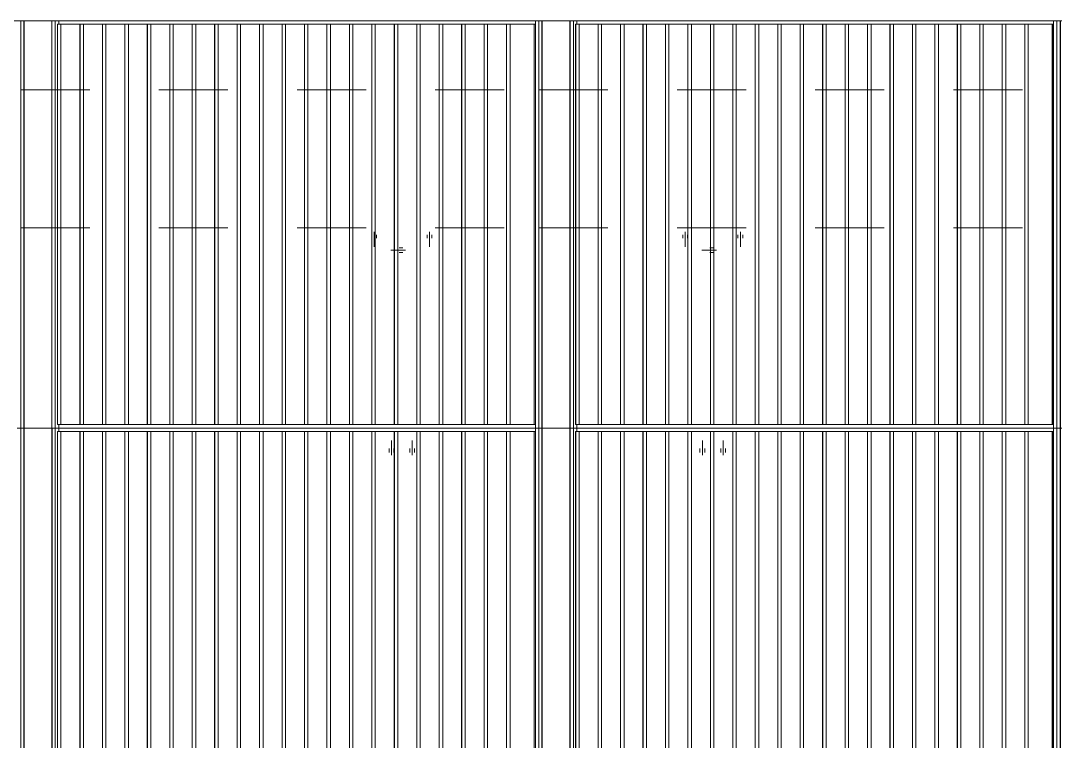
# Model space of a CAD drawing. Header units: millimetres. Extents: x -220592 to 404889, y -217665 to 38245.
# Drawn here: x -849.49 to -819.54, y -1451.78 to -1430.9 of the extents above; entities that cross this region are included whole.
import ezdxf

# ---------------------------------------------------------------- set-up
doc = ezdxf.new("R2010")
doc.units = ezdxf.units.MM
doc.linetypes.add('XKITLINE00', pattern=[0])
doc.linetypes.add('XKITLINE02', pattern=[4, 2, -2])
doc.layers.add('000 - 0_HIDE_OBJ_FRAMING_DEF_SUB_1', color=1, linetype='Continuous')
for name, color, linetype, lineweight in [('Bolt', 7, 'Continuous', 0), ('Part', 2, 'Continuous', 0), ('S-GRID', 1, 'Continuous', 0)]:
    doc.layers.add(name, color=color, linetype=linetype, lineweight=lineweight)

# ---------------------------------------------------------------- blocks, each defined once
blk = doc.blocks.new('*A5164')
at = {"layer": 'Part', "linetype": 'XKITLINE00', "lineweight": 0}
for p, q in [((-8.484438, -33.623645), (-22.284324, -33.623645)), ((-22.284324, -33.623645), (-22.284324, -33.723645)), ((-8.484438, -33.723645), (-8.484438, -33.623645))]:
    blk.add_line(p, q, dxfattribs=at)
blk = doc.blocks.new('*A5165')
at = {"layer": 'Part', "linetype": 'XKITLINE00', "lineweight": 0}
for p, q in [((-8.484438, -21.823645), (-22.284324, -21.823645)), ((-22.284324, -21.823645), (-22.284324, -21.923645)), ((-8.484438, -21.923645), (-8.484438, -21.823645))]:
    blk.add_line(p, q, dxfattribs=at)
blk = doc.blocks.new('*A5166')
at = {"layer": 'Part', "linetype": 'XKITLINE00', "lineweight": 0}
for p, q in [((-22.284324, -33.623645), (-22.284324, -33.523645)), ((-8.484438, -33.523645), (-8.484438, -33.623645)), ((-8.484438, -33.623645), (-22.284324, -33.623645))]:
    blk.add_line(p, q, dxfattribs=at)
blk = doc.blocks.new('*A5167')
at = {"layer": 'Part', "linetype": 'XKITLINE00', "lineweight": 0}
for p, q in [((-10.619649, -33.723645), (-9.967181, -33.723645)), ((-10.619649, -33.723645), (-10.619649, -63.523645)), ((-10.617181, -63.523645), (-10.617181, -33.723645)), ((-10.51803, -63.523645), (-10.51803, -33.723645)), ((-10.619649, -63.523645), (-9.969649, -63.523645))]:
    blk.add_line(p, q, dxfattribs=at)
blk = doc.blocks.new('*A5168')
at = {"layer": 'Part', "linetype": 'XKITLINE00', "lineweight": 0}
for p, q in [((-10.619649, -21.923645), (-9.967181, -21.923645)), ((-10.619649, -21.923645), (-10.619649, -33.523645)), ((-10.617181, -33.523645), (-10.617181, -21.923645)), ((-10.51803, -33.523645), (-10.51803, -21.923645)), ((-10.619649, -33.523645), (-9.969649, -33.523645))]:
    blk.add_line(p, q, dxfattribs=at)
blk = doc.blocks.new('*A5169')
at = {"layer": 'S-GRID', "linetype": 'XKITLINE00', "lineweight": 0}
for p, q in [((-40.582288, -21.823645), (-32.644788, -21.823645)), ((-31.057288, -21.823645), (-29.469788, -21.823645)), ((-27.882288, -21.823645), (-19.944788, -21.823645)), ((-18.357288, -21.823645), (-16.769788, -21.823645)), ((-15.182288, -21.823645), (-7.244788, -21.823645))]:
    blk.add_line(p, q, dxfattribs=at)
blk = doc.blocks.new('*A5189')
at = {"layer": '000 - 0_HIDE_OBJ_FRAMING_DEF_SUB_1', "linetype": 'XKITLINE00', "lineweight": 0}
for p, q in [((-38.384543, -23.823645), (-38.3843, -23.823645)), ((-23.384543, -23.823645), (-23.3843, -23.823645)), ((-38.384543, -27.823645), (-38.3843, -27.823645)), ((-23.384543, -27.823645), (-23.3843, -27.823645))]:
    blk.add_line(p, q, dxfattribs=at)
at = {"layer": '000 - 0_HIDE_OBJ_FRAMING_DEF_SUB_1', "linetype": 'XKITLINE02', "lineweight": 0}
for p, q in [((-38.3843, -23.823645), (-23.384543, -23.823645)), ((-23.3843, -23.823645), (-8.384543, -23.823645)), ((-38.3843, -27.823645), (-23.384543, -27.823645)), ((-23.3843, -27.823645), (-8.384543, -27.823645))]:
    blk.add_line(p, q, dxfattribs=at)
blk = doc.blocks.new('*A5193')
at = {"layer": '000 - 0_HIDE_OBJ_FRAMING_DEF_SUB_1', "linetype": 'XKITLINE00', "lineweight": 0}
blk.add_line((-23.384543, -23.823645), (-23.3843, -23.823645), dxfattribs=at)
blk = doc.blocks.new('*A5751')
at = {"layer": 'Part', "linetype": 'XKITLINE00', "lineweight": 0}
for p, q in [((-37.319649, -21.923645), (-36.667181, -21.923645)), ((-37.319649, -21.923645), (-37.319649, -33.523645)), ((-37.317181, -33.523645), (-37.317181, -21.923645)), ((-37.21803, -33.523645), (-37.21803, -21.923645)), ((-37.319649, -33.523645), (-36.669649, -33.523645))]:
    blk.add_line(p, q, dxfattribs=at)
blk = doc.blocks.new('*A5752')
at = {"layer": 'Part', "linetype": 'XKITLINE00', "lineweight": 0}
for p, q in [((-36.669649, -21.923645), (-36.017181, -21.923645)), ((-36.669649, -21.923645), (-36.669649, -33.523645)), ((-36.667181, -33.523645), (-36.667181, -21.923645)), ((-36.56803, -33.523645), (-36.56803, -21.923645)), ((-36.669649, -33.523645), (-36.019649, -33.523645))]:
    blk.add_line(p, q, dxfattribs=at)
blk = doc.blocks.new('*A5753')
at = {"layer": 'Part', "linetype": 'XKITLINE00', "lineweight": 0}
for p, q in [((-36.019649, -21.923645), (-35.367181, -21.923645)), ((-36.019649, -21.923645), (-36.019649, -33.523645)), ((-36.017181, -33.523645), (-36.017181, -21.923645)), ((-35.91803, -33.523645), (-35.91803, -21.923645)), ((-36.019649, -33.523645), (-35.369649, -33.523645))]:
    blk.add_line(p, q, dxfattribs=at)
blk = doc.blocks.new('*A5754')
at = {"layer": 'Part', "linetype": 'XKITLINE00', "lineweight": 0}
for p, q in [((-35.369649, -21.923645), (-34.717181, -21.923645)), ((-35.369649, -21.923645), (-35.369649, -33.523645)), ((-35.367181, -33.523645), (-35.367181, -21.923645)), ((-35.26803, -33.523645), (-35.26803, -21.923645)), ((-35.369649, -33.523645), (-34.719649, -33.523645))]:
    blk.add_line(p, q, dxfattribs=at)
blk = doc.blocks.new('*A5755')
at = {"layer": 'Part', "linetype": 'XKITLINE00', "lineweight": 0}
for p, q in [((-34.719649, -21.923645), (-34.067181, -21.923645)), ((-34.719649, -21.923645), (-34.719649, -33.523645)), ((-34.717181, -33.523645), (-34.717181, -21.923645)), ((-34.61803, -33.523645), (-34.61803, -21.923645)), ((-34.719649, -33.523645), (-34.069649, -33.523645))]:
    blk.add_line(p, q, dxfattribs=at)
blk = doc.blocks.new('*A5756')
at = {"layer": 'Part', "linetype": 'XKITLINE00', "lineweight": 0}
for p, q in [((-34.069649, -21.923645), (-33.417181, -21.923645)), ((-34.069649, -21.923645), (-34.069649, -33.523645)), ((-34.067181, -33.523645), (-34.067181, -21.923645)), ((-33.96803, -33.523645), (-33.96803, -21.923645)), ((-34.069649, -33.523645), (-33.419649, -33.523645))]:
    blk.add_line(p, q, dxfattribs=at)
blk = doc.blocks.new('*A5757')
at = {"layer": 'Part', "linetype": 'XKITLINE00', "lineweight": 0}
for p, q in [((-33.419649, -21.923645), (-32.767181, -21.923645)), ((-33.419649, -21.923645), (-33.419649, -33.523645)), ((-33.417181, -33.523645), (-33.417181, -21.923645)), ((-33.31803, -33.523645), (-33.31803, -21.923645)), ((-33.419649, -33.523645), (-32.769649, -33.523645))]:
    blk.add_line(p, q, dxfattribs=at)
blk = doc.blocks.new('*A5758')
at = {"layer": 'Part', "linetype": 'XKITLINE00', "lineweight": 0}
for p, q in [((-32.769649, -21.923645), (-32.117181, -21.923645)), ((-32.769649, -21.923645), (-32.769649, -33.523645)), ((-32.767181, -33.523645), (-32.767181, -21.923645)), ((-32.66803, -33.523645), (-32.66803, -21.923645)), ((-32.769649, -33.523645), (-32.119649, -33.523645))]:
    blk.add_line(p, q, dxfattribs=at)
blk = doc.blocks.new('*A5759')
at = {"layer": 'Part', "linetype": 'XKITLINE00', "lineweight": 0}
for p, q in [((-32.119649, -21.923645), (-31.467181, -21.923645)), ((-32.119649, -21.923645), (-32.119649, -33.523645)), ((-32.117181, -33.523645), (-32.117181, -21.923645)), ((-32.01803, -33.523645), (-32.01803, -21.923645)), ((-32.119649, -33.523645), (-31.469649, -33.523645))]:
    blk.add_line(p, q, dxfattribs=at)
blk = doc.blocks.new('*A5760')
at = {"layer": 'Part', "linetype": 'XKITLINE00', "lineweight": 0}
for p, q in [((-31.469649, -21.923645), (-30.817181, -21.923645)), ((-31.469649, -21.923645), (-31.469649, -33.523645)), ((-31.467181, -33.523645), (-31.467181, -21.923645)), ((-31.36803, -33.523645), (-31.36803, -21.923645)), ((-31.469649, -33.523645), (-30.819649, -33.523645))]:
    blk.add_line(p, q, dxfattribs=at)
blk = doc.blocks.new('*A5761')
at = {"layer": 'Part', "linetype": 'XKITLINE00', "lineweight": 0}
for p, q in [((-30.819649, -21.923645), (-30.167181, -21.923645)), ((-30.819649, -21.923645), (-30.819649, -33.523645)), ((-30.817181, -33.523645), (-30.817181, -21.923645)), ((-30.71803, -33.523645), (-30.71803, -21.923645)), ((-30.819649, -33.523645), (-30.169649, -33.523645))]:
    blk.add_line(p, q, dxfattribs=at)
blk = doc.blocks.new('*A5762')
at = {"layer": 'Part', "linetype": 'XKITLINE00', "lineweight": 0}
for p, q in [((-23.484438, -21.823645), (-37.284324, -21.823645)), ((-37.284324, -21.823645), (-37.284324, -21.923645)), ((-23.484438, -21.923645), (-23.484438, -21.823645))]:
    blk.add_line(p, q, dxfattribs=at)
blk = doc.blocks.new('*A5763')
at = {"layer": 'Part', "linetype": 'XKITLINE00', "lineweight": 0}
for p, q in [((-37.284324, -33.623645), (-37.284324, -33.523645)), ((-23.484438, -33.523645), (-23.484438, -33.623645)), ((-23.484438, -33.623645), (-37.284324, -33.623645))]:
    blk.add_line(p, q, dxfattribs=at)
blk = doc.blocks.new('*A5764')
at = {"layer": 'Part', "linetype": 'XKITLINE00', "lineweight": 0}
for p, q in [((-38.484438, -21.823645), (-37.284324, -21.823645)), ((-38.384543, -21.823645), (-38.3843, -21.823645)), ((-38.384543, -33.623645), (-38.384543, -21.823645)), ((-38.3843, -33.623645), (-38.3843, -21.823645)), ((-38.2943, -33.623645), (-38.2943, -21.823645)), ((-38.288745, -33.623645), (-38.288745, -21.823645)), ((-38.285062, -33.623645), (-38.285062, -21.823645)), ((-38.284316, -21.823645), (-38.284316, -33.623645)), ((-37.484302, -33.623645), (-37.484302, -21.823645)), ((-37.482615, -33.623645), (-37.482615, -21.823645)), ((-37.478127, -33.623645), (-37.478127, -21.823645)), ((-37.3843, -33.623645), (-37.3843, -21.823645)), ((-38.484438, -33.623645), (-38.285062, -33.623645)), ((-38.384438, -33.623645), (-38.3843, -33.623645)), ((-38.284316, -33.623645), (-38.284957, -33.623645)), ((-38.284957, -33.623645), (-38.284316, -33.623645)), ((-38.284957, -33.623645), (-37.3843, -33.623645)), ((-37.384195, -33.623645), (-37.284324, -33.623645))]:
    blk.add_line(p, q, dxfattribs=at)
blk = doc.blocks.new('*A5768')
at = {"layer": 'Part', "linetype": 'XKITLINE00', "lineweight": 0}
for p, q in [((-30.169649, -21.923645), (-29.517181, -21.923645)), ((-30.169649, -21.923645), (-30.169649, -33.523645)), ((-30.167181, -33.523645), (-30.167181, -21.923645)), ((-30.06803, -33.523645), (-30.06803, -21.923645)), ((-30.169649, -33.523645), (-29.519649, -33.523645))]:
    blk.add_line(p, q, dxfattribs=at)
blk = doc.blocks.new('*A5769')
at = {"layer": 'Part', "linetype": 'XKITLINE00', "lineweight": 0}
for p, q in [((-29.519649, -21.923645), (-28.867181, -21.923645)), ((-29.519649, -21.923645), (-29.519649, -33.523645)), ((-29.517181, -33.523645), (-29.517181, -21.923645)), ((-29.41803, -33.523645), (-29.41803, -21.923645)), ((-29.519649, -33.523645), (-28.869649, -33.523645))]:
    blk.add_line(p, q, dxfattribs=at)
blk = doc.blocks.new('*A5770')
at = {"layer": 'Part', "linetype": 'XKITLINE00', "lineweight": 0}
for p, q in [((-28.869649, -21.923645), (-28.217181, -21.923645)), ((-28.869649, -21.923645), (-28.869649, -33.523645)), ((-28.867181, -33.523645), (-28.867181, -21.923645)), ((-28.76803, -33.523645), (-28.76803, -21.923645)), ((-28.869649, -33.523645), (-28.219649, -33.523645))]:
    blk.add_line(p, q, dxfattribs=at)
blk = doc.blocks.new('*A5771')
at = {"layer": 'Part', "linetype": 'XKITLINE00', "lineweight": 0}
for p, q in [((-28.219649, -21.923645), (-27.567181, -21.923645)), ((-28.219649, -21.923645), (-28.219649, -33.523645)), ((-28.217181, -33.523645), (-28.217181, -21.923645)), ((-28.11803, -33.523645), (-28.11803, -21.923645)), ((-28.219649, -33.523645), (-27.569649, -33.523645))]:
    blk.add_line(p, q, dxfattribs=at)
blk = doc.blocks.new('*A5772')
at = {"layer": 'Part', "linetype": 'XKITLINE00', "lineweight": 0}
for p, q in [((-27.569649, -21.923645), (-26.917181, -21.923645)), ((-27.569649, -21.923645), (-27.569649, -33.523645)), ((-27.567181, -33.523645), (-27.567181, -21.923645)), ((-27.46803, -33.523645), (-27.46803, -21.923645)), ((-27.569649, -33.523645), (-26.919649, -33.523645))]:
    blk.add_line(p, q, dxfattribs=at)
blk = doc.blocks.new('*A5773')
at = {"layer": 'Part', "linetype": 'XKITLINE00', "lineweight": 0}
for p, q in [((-26.919649, -21.923645), (-26.267181, -21.923645)), ((-26.919649, -21.923645), (-26.919649, -33.523645)), ((-26.917181, -33.523645), (-26.917181, -21.923645)), ((-26.81803, -33.523645), (-26.81803, -21.923645)), ((-26.919649, -33.523645), (-26.269649, -33.523645))]:
    blk.add_line(p, q, dxfattribs=at)
blk = doc.blocks.new('*A5774')
at = {"layer": 'Part', "linetype": 'XKITLINE00', "lineweight": 0}
for p, q in [((-26.269649, -21.923645), (-25.617181, -21.923645)), ((-26.269649, -21.923645), (-26.269649, -33.523645)), ((-26.267181, -33.523645), (-26.267181, -21.923645)), ((-26.16803, -33.523645), (-26.16803, -21.923645)), ((-26.269649, -33.523645), (-25.619649, -33.523645))]:
    blk.add_line(p, q, dxfattribs=at)
blk = doc.blocks.new('*A5775')
at = {"layer": 'Part', "linetype": 'XKITLINE00', "lineweight": 0}
for p, q in [((-25.619649, -21.923645), (-24.967181, -21.923645)), ((-25.619649, -21.923645), (-25.619649, -33.523645)), ((-25.617181, -33.523645), (-25.617181, -21.923645)), ((-25.51803, -33.523645), (-25.51803, -21.923645)), ((-25.619649, -33.523645), (-24.969649, -33.523645))]:
    blk.add_line(p, q, dxfattribs=at)
blk = doc.blocks.new('*A5776')
at = {"layer": 'Part', "linetype": 'XKITLINE00', "lineweight": 0}
for p, q in [((-24.969649, -21.923645), (-24.317181, -21.923645)), ((-24.969649, -21.923645), (-24.969649, -33.523645)), ((-24.967181, -33.523645), (-24.967181, -21.923645)), ((-24.86803, -33.523645), (-24.86803, -21.923645)), ((-24.969649, -33.523645), (-24.319649, -33.523645))]:
    blk.add_line(p, q, dxfattribs=at)
blk = doc.blocks.new('*A5777')
at = {"layer": 'Part', "linetype": 'XKITLINE00', "lineweight": 0}
for p, q in [((-24.319649, -21.923645), (-23.521784, -21.923645)), ((-24.319649, -33.523645), (-24.319649, -21.923645)), ((-24.317181, -33.523645), (-24.317181, -21.923645)), ((-24.21803, -33.523645), (-24.21803, -21.923645)), ((-23.521784, -33.523645), (-23.521784, -21.923645)), ((-23.521784, -21.923645), (-23.515315, -21.923645)), ((-23.515315, -33.523645), (-23.515315, -21.923645)), ((-23.515315, -21.923645), (-23.481827, -21.923645)), ((-23.481827, -33.523645), (-23.481827, -21.923645)), ((-23.521784, -33.523645), (-24.319649, -33.523645)), ((-23.515315, -33.523645), (-23.521784, -33.523645)), ((-23.515315, -33.523645), (-23.481827, -33.523645))]:
    blk.add_line(p, q, dxfattribs=at)
blk = doc.blocks.new('*A5778')
at = {"layer": 'Part', "linetype": 'XKITLINE00', "lineweight": 0}
for p, q in [((-22.319649, -21.923645), (-21.667181, -21.923645)), ((-22.319649, -21.923645), (-22.319649, -33.523645)), ((-22.317181, -33.523645), (-22.317181, -21.923645)), ((-22.21803, -33.523645), (-22.21803, -21.923645)), ((-22.319649, -33.523645), (-21.669649, -33.523645))]:
    blk.add_line(p, q, dxfattribs=at)
blk = doc.blocks.new('*A5779')
at = {"layer": 'Part', "linetype": 'XKITLINE00', "lineweight": 0}
for p, q in [((-21.669649, -21.923645), (-21.017181, -21.923645)), ((-21.669649, -21.923645), (-21.669649, -33.523645)), ((-21.667181, -33.523645), (-21.667181, -21.923645)), ((-21.56803, -33.523645), (-21.56803, -21.923645)), ((-21.669649, -33.523645), (-21.019649, -33.523645))]:
    blk.add_line(p, q, dxfattribs=at)
blk = doc.blocks.new('*A5780')
at = {"layer": 'Part', "linetype": 'XKITLINE00', "lineweight": 0}
for p, q in [((-21.019649, -21.923645), (-20.367181, -21.923645)), ((-21.019649, -21.923645), (-21.019649, -33.523645)), ((-21.017181, -33.523645), (-21.017181, -21.923645)), ((-20.91803, -33.523645), (-20.91803, -21.923645)), ((-21.019649, -33.523645), (-20.369649, -33.523645))]:
    blk.add_line(p, q, dxfattribs=at)
blk = doc.blocks.new('*A5781')
at = {"layer": 'Part', "linetype": 'XKITLINE00', "lineweight": 0}
for p, q in [((-20.369649, -21.923645), (-19.717181, -21.923645)), ((-20.369649, -21.923645), (-20.369649, -33.523645)), ((-20.367181, -33.523645), (-20.367181, -21.923645)), ((-20.26803, -33.523645), (-20.26803, -21.923645)), ((-20.369649, -33.523645), (-19.719649, -33.523645))]:
    blk.add_line(p, q, dxfattribs=at)
blk = doc.blocks.new('*A5782')
at = {"layer": 'Part', "linetype": 'XKITLINE00', "lineweight": 0}
for p, q in [((-19.719649, -21.923645), (-19.067181, -21.923645)), ((-19.719649, -21.923645), (-19.719649, -33.523645)), ((-19.717181, -33.523645), (-19.717181, -21.923645)), ((-19.61803, -33.523645), (-19.61803, -21.923645)), ((-19.719649, -33.523645), (-19.069649, -33.523645))]:
    blk.add_line(p, q, dxfattribs=at)
blk = doc.blocks.new('*A5783')
at = {"layer": 'Part', "linetype": 'XKITLINE00', "lineweight": 0}
for p, q in [((-19.069649, -21.923645), (-18.417181, -21.923645)), ((-19.069649, -21.923645), (-19.069649, -33.523645)), ((-19.067181, -33.523645), (-19.067181, -21.923645)), ((-18.96803, -33.523645), (-18.96803, -21.923645)), ((-19.069649, -33.523645), (-18.419649, -33.523645))]:
    blk.add_line(p, q, dxfattribs=at)
blk = doc.blocks.new('*A5784')
at = {"layer": 'Part', "linetype": 'XKITLINE00', "lineweight": 0}
for p, q in [((-18.419649, -21.923645), (-17.767181, -21.923645)), ((-18.419649, -21.923645), (-18.419649, -33.523645)), ((-18.417181, -33.523645), (-18.417181, -21.923645)), ((-18.31803, -33.523645), (-18.31803, -21.923645)), ((-18.419649, -33.523645), (-17.769649, -33.523645))]:
    blk.add_line(p, q, dxfattribs=at)
blk = doc.blocks.new('*A5785')
at = {"layer": 'Part', "linetype": 'XKITLINE00', "lineweight": 0}
for p, q in [((-17.769649, -21.923645), (-17.117181, -21.923645)), ((-17.769649, -21.923645), (-17.769649, -33.523645)), ((-17.767181, -33.523645), (-17.767181, -21.923645)), ((-17.66803, -33.523645), (-17.66803, -21.923645)), ((-17.769649, -33.523645), (-17.119649, -33.523645))]:
    blk.add_line(p, q, dxfattribs=at)
blk = doc.blocks.new('*A5786')
at = {"layer": 'Part', "linetype": 'XKITLINE00', "lineweight": 0}
for p, q in [((-17.119649, -21.923645), (-16.467181, -21.923645)), ((-17.119649, -21.923645), (-17.119649, -33.523645)), ((-17.117181, -33.523645), (-17.117181, -21.923645)), ((-17.01803, -33.523645), (-17.01803, -21.923645)), ((-17.119649, -33.523645), (-16.469649, -33.523645))]:
    blk.add_line(p, q, dxfattribs=at)
blk = doc.blocks.new('*A5787')
at = {"layer": 'Part', "linetype": 'XKITLINE00', "lineweight": 0}
for p, q in [((-16.469649, -21.923645), (-15.817181, -21.923645)), ((-16.469649, -21.923645), (-16.469649, -33.523645)), ((-16.467181, -33.523645), (-16.467181, -21.923645)), ((-16.36803, -33.523645), (-16.36803, -21.923645)), ((-16.469649, -33.523645), (-15.819649, -33.523645))]:
    blk.add_line(p, q, dxfattribs=at)
blk = doc.blocks.new('*A5788')
at = {"layer": 'Part', "linetype": 'XKITLINE00', "lineweight": 0}
for p, q in [((-15.819649, -21.923645), (-15.167181, -21.923645)), ((-15.819649, -21.923645), (-15.819649, -33.523645)), ((-15.817181, -33.523645), (-15.817181, -21.923645)), ((-15.71803, -33.523645), (-15.71803, -21.923645)), ((-15.819649, -33.523645), (-15.169649, -33.523645))]:
    blk.add_line(p, q, dxfattribs=at)
blk = doc.blocks.new('*A5789')
at = {"layer": 'Part', "linetype": 'XKITLINE00', "lineweight": 0}
for p, q in [((-15.169649, -21.923645), (-14.517181, -21.923645)), ((-15.169649, -21.923645), (-15.169649, -33.523645)), ((-15.167181, -33.523645), (-15.167181, -21.923645)), ((-15.06803, -33.523645), (-15.06803, -21.923645)), ((-15.169649, -33.523645), (-14.519649, -33.523645))]:
    blk.add_line(p, q, dxfattribs=at)
blk = doc.blocks.new('*A5790')
at = {"layer": 'Part', "linetype": 'XKITLINE00', "lineweight": 0}
for p, q in [((-14.519649, -21.923645), (-13.867181, -21.923645)), ((-14.519649, -21.923645), (-14.519649, -33.523645)), ((-14.517181, -33.523645), (-14.517181, -21.923645)), ((-14.41803, -33.523645), (-14.41803, -21.923645)), ((-14.519649, -33.523645), (-13.869649, -33.523645))]:
    blk.add_line(p, q, dxfattribs=at)
blk = doc.blocks.new('*A5791')
at = {"layer": 'Part', "linetype": 'XKITLINE00', "lineweight": 0}
for p, q in [((-13.869649, -21.923645), (-13.217181, -21.923645)), ((-13.869649, -21.923645), (-13.869649, -33.523645)), ((-13.867181, -33.523645), (-13.867181, -21.923645)), ((-13.76803, -33.523645), (-13.76803, -21.923645)), ((-13.869649, -33.523645), (-13.219649, -33.523645))]:
    blk.add_line(p, q, dxfattribs=at)
blk = doc.blocks.new('*A5792')
at = {"layer": 'Part', "linetype": 'XKITLINE00', "lineweight": 0}
for p, q in [((-13.219649, -21.923645), (-12.567181, -21.923645)), ((-13.219649, -21.923645), (-13.219649, -33.523645)), ((-13.217181, -33.523645), (-13.217181, -21.923645)), ((-13.11803, -33.523645), (-13.11803, -21.923645)), ((-13.219649, -33.523645), (-12.569649, -33.523645))]:
    blk.add_line(p, q, dxfattribs=at)
blk = doc.blocks.new('*A5793')
at = {"layer": 'Part', "linetype": 'XKITLINE00', "lineweight": 0}
for p, q in [((-12.569649, -21.923645), (-11.917181, -21.923645)), ((-12.569649, -21.923645), (-12.569649, -33.523645)), ((-12.567181, -33.523645), (-12.567181, -21.923645)), ((-12.46803, -33.523645), (-12.46803, -21.923645)), ((-12.569649, -33.523645), (-11.919649, -33.523645))]:
    blk.add_line(p, q, dxfattribs=at)
blk = doc.blocks.new('*A5794')
at = {"layer": 'Part', "linetype": 'XKITLINE00', "lineweight": 0}
for p, q in [((-11.919649, -21.923645), (-11.267181, -21.923645)), ((-11.919649, -21.923645), (-11.919649, -33.523645)), ((-11.917181, -33.523645), (-11.917181, -21.923645)), ((-11.81803, -33.523645), (-11.81803, -21.923645)), ((-11.919649, -33.523645), (-11.269649, -33.523645))]:
    blk.add_line(p, q, dxfattribs=at)
blk = doc.blocks.new('*A5795')
at = {"layer": 'Part', "linetype": 'XKITLINE00', "lineweight": 0}
for p, q in [((-11.269649, -21.923645), (-10.617181, -21.923645)), ((-11.269649, -21.923645), (-11.269649, -33.523645)), ((-11.267181, -33.523645), (-11.267181, -21.923645)), ((-11.16803, -33.523645), (-11.16803, -21.923645)), ((-11.269649, -33.523645), (-10.619649, -33.523645))]:
    blk.add_line(p, q, dxfattribs=at)
blk = doc.blocks.new('*A5796')
at = {"layer": 'Part', "linetype": 'XKITLINE00', "lineweight": 0}
for p, q in [((-23.484438, -21.823645), (-22.284324, -21.823645)), ((-23.384543, -21.823645), (-23.3843, -21.823645)), ((-23.384543, -33.623645), (-23.384543, -21.823645)), ((-23.3843, -33.623645), (-23.3843, -21.823645)), ((-23.2943, -33.623645), (-23.2943, -21.823645)), ((-23.288745, -33.623645), (-23.288745, -21.823645)), ((-23.285062, -33.623645), (-23.285062, -21.823645)), ((-23.284316, -21.823645), (-23.284316, -33.623645)), ((-22.484302, -33.623645), (-22.484302, -21.823645)), ((-22.482615, -33.623645), (-22.482615, -21.823645)), ((-22.478127, -33.623645), (-22.478127, -21.823645)), ((-22.3843, -33.623645), (-22.3843, -21.823645)), ((-23.484438, -33.623645), (-23.285062, -33.623645)), ((-23.384438, -33.623645), (-23.3843, -33.623645)), ((-23.284316, -33.623645), (-23.284957, -33.623645)), ((-23.284957, -33.623645), (-23.284316, -33.623645)), ((-23.284957, -33.623645), (-22.3843, -33.623645)), ((-22.384195, -33.623645), (-22.284324, -33.623645))]:
    blk.add_line(p, q, dxfattribs=at)
blk = doc.blocks.new('*A5797')
at = {"layer": 'Bolt', "linetype": 'XKITLINE02', "lineweight": 0}
for p, q in [((-28.219768, -28.023645), (-28.219768, -28.123645)), ((-28.149768, -27.944445), (-28.149768, -28.373645)), ((-28.079768, -28.023645), (-28.079768, -28.123645)), ((-26.619768, -28.023645), (-26.619768, -28.123645)), ((-26.549768, -27.944445), (-26.549768, -28.373645)), ((-26.479768, -28.023645), (-26.479768, -28.123645))]:
    blk.add_line(p, q, dxfattribs=at)
blk = doc.blocks.new('*A5798')
at = {"layer": 'Bolt', "linetype": 'XKITLINE02', "lineweight": 0}
for p, q in [((-27.649768, -34.412845), (-27.649768, -33.983645)), ((-27.049768, -34.412845), (-27.049768, -33.983645)), ((-27.719768, -34.273645), (-27.719768, -34.213645)), ((-27.719768, -34.333645), (-27.719768, -34.273645)), ((-27.579768, -34.273645), (-27.579768, -34.213645)), ((-27.579768, -34.333645), (-27.579768, -34.273645)), ((-27.119768, -34.273645), (-27.119768, -34.213645)), ((-27.119768, -34.333645), (-27.119768, -34.273645)), ((-26.979768, -34.273645), (-26.979768, -34.213645)), ((-26.979768, -34.333645), (-26.979768, -34.273645))]:
    blk.add_line(p, q, dxfattribs=at)
blk = doc.blocks.new('*A5799')
at = {"layer": 'Bolt', "linetype": 'XKITLINE02', "lineweight": 0}
for p, q in [((-27.379768, -28.403645), (-27.429768, -28.403645)), ((-27.319768, -28.403645), (-27.379768, -28.403645)), ((-27.240568, -28.473645), (-27.669768, -28.473645)), ((-27.379768, -28.543645), (-27.429768, -28.543645)), ((-27.319768, -28.543645), (-27.379768, -28.543645))]:
    blk.add_line(p, q, dxfattribs=at)
blk = doc.blocks.new('*A5800')
at = {"layer": 'Bolt', "linetype": 'XKITLINE02', "lineweight": 0}
for p, q in [((-19.219768, -28.023645), (-19.219768, -28.123645)), ((-19.149768, -27.944445), (-19.149768, -28.373645)), ((-19.079768, -28.023645), (-19.079768, -28.123645)), ((-17.619768, -28.023645), (-17.619768, -28.123645)), ((-17.549768, -27.944445), (-17.549768, -28.373645)), ((-17.479768, -28.023645), (-17.479768, -28.123645))]:
    blk.add_line(p, q, dxfattribs=at)
blk = doc.blocks.new('*A5801')
at = {"layer": 'Bolt', "linetype": 'XKITLINE02', "lineweight": 0}
for p, q in [((-18.649768, -34.412845), (-18.649768, -33.983645)), ((-18.049768, -34.412845), (-18.049768, -33.983645)), ((-18.719768, -34.273645), (-18.719768, -34.213645)), ((-18.719768, -34.333645), (-18.719768, -34.273645)), ((-18.579768, -34.273645), (-18.579768, -34.213645)), ((-18.579768, -34.333645), (-18.579768, -34.273645)), ((-18.119768, -34.273645), (-18.119768, -34.213645)), ((-18.119768, -34.333645), (-18.119768, -34.273645)), ((-17.979768, -34.273645), (-17.979768, -34.213645)), ((-17.979768, -34.333645), (-17.979768, -34.273645))]:
    blk.add_line(p, q, dxfattribs=at)
blk = doc.blocks.new('*A5802')
at = {"layer": 'Bolt', "linetype": 'XKITLINE02', "lineweight": 0}
for p, q in [((-18.379768, -28.403645), (-18.429768, -28.403645)), ((-18.319768, -28.403645), (-18.379768, -28.403645)), ((-18.240568, -28.473645), (-18.669768, -28.473645)), ((-18.379768, -28.543645), (-18.429768, -28.543645)), ((-18.319768, -28.543645), (-18.379768, -28.543645))]:
    blk.add_line(p, q, dxfattribs=at)
blk = doc.blocks.new('*A5934')
at = {"layer": 'Part', "linetype": 'XKITLINE00', "lineweight": 0}
for p, q in [((-37.319649, -33.723645), (-36.667181, -33.723645)), ((-37.319649, -33.723645), (-37.319649, -63.523645)), ((-37.317181, -63.523645), (-37.317181, -33.723645)), ((-37.21803, -63.523645), (-37.21803, -33.723645)), ((-37.319649, -63.523645), (-36.669649, -63.523645))]:
    blk.add_line(p, q, dxfattribs=at)
blk = doc.blocks.new('*A5935')
at = {"layer": 'Part', "linetype": 'XKITLINE00', "lineweight": 0}
for p, q in [((-36.669649, -33.723645), (-36.017181, -33.723645)), ((-36.669649, -33.723645), (-36.669649, -63.523645)), ((-36.667181, -63.523645), (-36.667181, -33.723645)), ((-36.56803, -63.523645), (-36.56803, -33.723645)), ((-36.669649, -63.523645), (-36.019649, -63.523645))]:
    blk.add_line(p, q, dxfattribs=at)
blk = doc.blocks.new('*A5936')
at = {"layer": 'Part', "linetype": 'XKITLINE00', "lineweight": 0}
for p, q in [((-36.019649, -33.723645), (-35.367181, -33.723645)), ((-36.019649, -33.723645), (-36.019649, -63.523645)), ((-36.017181, -63.523645), (-36.017181, -33.723645)), ((-35.91803, -63.523645), (-35.91803, -33.723645)), ((-36.019649, -63.523645), (-35.369649, -63.523645))]:
    blk.add_line(p, q, dxfattribs=at)
blk = doc.blocks.new('*A5937')
at = {"layer": 'Part', "linetype": 'XKITLINE00', "lineweight": 0}
for p, q in [((-35.369649, -33.723645), (-34.717181, -33.723645)), ((-35.369649, -33.723645), (-35.369649, -63.523645)), ((-35.367181, -63.523645), (-35.367181, -33.723645)), ((-35.26803, -63.523645), (-35.26803, -33.723645)), ((-35.369649, -63.523645), (-34.719649, -63.523645))]:
    blk.add_line(p, q, dxfattribs=at)
blk = doc.blocks.new('*A5938')
at = {"layer": 'Part', "linetype": 'XKITLINE00', "lineweight": 0}
for p, q in [((-34.719649, -33.723645), (-34.067181, -33.723645)), ((-34.719649, -33.723645), (-34.719649, -63.523645)), ((-34.717181, -63.523645), (-34.717181, -33.723645)), ((-34.61803, -63.523645), (-34.61803, -33.723645)), ((-34.719649, -63.523645), (-34.069649, -63.523645))]:
    blk.add_line(p, q, dxfattribs=at)
blk = doc.blocks.new('*A5939')
at = {"layer": 'Part', "linetype": 'XKITLINE00', "lineweight": 0}
for p, q in [((-34.069649, -33.723645), (-33.417181, -33.723645)), ((-34.069649, -33.723645), (-34.069649, -63.523645)), ((-34.067181, -63.523645), (-34.067181, -33.723645)), ((-33.96803, -63.523645), (-33.96803, -33.723645)), ((-34.069649, -63.523645), (-33.419649, -63.523645))]:
    blk.add_line(p, q, dxfattribs=at)
blk = doc.blocks.new('*A5940')
at = {"layer": 'Part', "linetype": 'XKITLINE00', "lineweight": 0}
for p, q in [((-33.419649, -33.723645), (-32.767181, -33.723645)), ((-33.419649, -33.723645), (-33.419649, -63.523645)), ((-33.417181, -63.523645), (-33.417181, -33.723645)), ((-33.31803, -63.523645), (-33.31803, -33.723645)), ((-33.419649, -63.523645), (-32.769649, -63.523645))]:
    blk.add_line(p, q, dxfattribs=at)
blk = doc.blocks.new('*A5941')
at = {"layer": 'Part', "linetype": 'XKITLINE00', "lineweight": 0}
for p, q in [((-32.769649, -33.723645), (-32.117181, -33.723645)), ((-32.769649, -33.723645), (-32.769649, -63.523645)), ((-32.767181, -63.523645), (-32.767181, -33.723645)), ((-32.66803, -63.523645), (-32.66803, -33.723645)), ((-32.769649, -63.523645), (-32.119649, -63.523645))]:
    blk.add_line(p, q, dxfattribs=at)
blk = doc.blocks.new('*A5942')
at = {"layer": 'Part', "linetype": 'XKITLINE00', "lineweight": 0}
for p, q in [((-32.119649, -33.723645), (-31.467181, -33.723645)), ((-32.119649, -33.723645), (-32.119649, -63.523645)), ((-32.117181, -63.523645), (-32.117181, -33.723645)), ((-32.01803, -63.523645), (-32.01803, -33.723645)), ((-32.119649, -63.523645), (-31.469649, -63.523645))]:
    blk.add_line(p, q, dxfattribs=at)
blk = doc.blocks.new('*A5943')
at = {"layer": 'Part', "linetype": 'XKITLINE00', "lineweight": 0}
for p, q in [((-31.469649, -33.723645), (-30.817181, -33.723645)), ((-31.469649, -33.723645), (-31.469649, -63.523645)), ((-31.467181, -63.523645), (-31.467181, -33.723645)), ((-31.36803, -63.523645), (-31.36803, -33.723645)), ((-31.469649, -63.523645), (-30.819649, -63.523645))]:
    blk.add_line(p, q, dxfattribs=at)
blk = doc.blocks.new('*A5944')
at = {"layer": 'Part', "linetype": 'XKITLINE00', "lineweight": 0}
for p, q in [((-30.819649, -33.723645), (-30.167181, -33.723645)), ((-30.819649, -33.723645), (-30.819649, -63.523645)), ((-30.817181, -63.523645), (-30.817181, -33.723645)), ((-30.71803, -63.523645), (-30.71803, -33.723645)), ((-30.819649, -63.523645), (-30.169649, -63.523645))]:
    blk.add_line(p, q, dxfattribs=at)
blk = doc.blocks.new('*A5945')
at = {"layer": 'Part', "linetype": 'XKITLINE00', "lineweight": 0}
for p, q in [((-30.169649, -33.723645), (-29.517181, -33.723645)), ((-30.169649, -33.723645), (-30.169649, -63.523645)), ((-30.167181, -63.523645), (-30.167181, -33.723645)), ((-30.06803, -63.523645), (-30.06803, -33.723645)), ((-30.169649, -63.523645), (-29.519649, -63.523645))]:
    blk.add_line(p, q, dxfattribs=at)
blk = doc.blocks.new('*A5946')
at = {"layer": 'Part', "linetype": 'XKITLINE00', "lineweight": 0}
for p, q in [((-29.519649, -33.723645), (-28.867181, -33.723645)), ((-29.519649, -33.723645), (-29.519649, -63.523645)), ((-29.517181, -63.523645), (-29.517181, -33.723645)), ((-29.41803, -63.523645), (-29.41803, -33.723645)), ((-29.519649, -63.523645), (-28.869649, -63.523645))]:
    blk.add_line(p, q, dxfattribs=at)
blk = doc.blocks.new('*A5947')
at = {"layer": 'Part', "linetype": 'XKITLINE00', "lineweight": 0}
for p, q in [((-28.869649, -33.723645), (-28.217181, -33.723645)), ((-28.869649, -33.723645), (-28.869649, -63.523645)), ((-28.867181, -63.523645), (-28.867181, -33.723645)), ((-28.76803, -63.523645), (-28.76803, -33.723645)), ((-28.869649, -63.523645), (-28.219649, -63.523645))]:
    blk.add_line(p, q, dxfattribs=at)
blk = doc.blocks.new('*A5948')
at = {"layer": 'Part', "linetype": 'XKITLINE00', "lineweight": 0}
for p, q in [((-28.219649, -33.723645), (-27.567181, -33.723645)), ((-28.219649, -33.723645), (-28.219649, -63.523645)), ((-28.217181, -63.523645), (-28.217181, -33.723645)), ((-28.11803, -63.523645), (-28.11803, -33.723645)), ((-28.219649, -63.523645), (-27.569649, -63.523645))]:
    blk.add_line(p, q, dxfattribs=at)
blk = doc.blocks.new('*A5949')
at = {"layer": 'Part', "linetype": 'XKITLINE00', "lineweight": 0}
for p, q in [((-27.569649, -33.723645), (-26.917181, -33.723645)), ((-27.569649, -33.723645), (-27.569649, -63.523645)), ((-27.567181, -63.523645), (-27.567181, -33.723645)), ((-27.46803, -63.523645), (-27.46803, -33.723645)), ((-27.569649, -63.523645), (-26.919649, -63.523645))]:
    blk.add_line(p, q, dxfattribs=at)
blk = doc.blocks.new('*A5950')
at = {"layer": 'Part', "linetype": 'XKITLINE00', "lineweight": 0}
for p, q in [((-26.919649, -33.723645), (-26.267181, -33.723645)), ((-26.919649, -33.723645), (-26.919649, -63.523645)), ((-26.917181, -63.523645), (-26.917181, -33.723645)), ((-26.81803, -63.523645), (-26.81803, -33.723645)), ((-26.919649, -63.523645), (-26.269649, -63.523645))]:
    blk.add_line(p, q, dxfattribs=at)
blk = doc.blocks.new('*A5951')
at = {"layer": 'Part', "linetype": 'XKITLINE00', "lineweight": 0}
for p, q in [((-26.269649, -33.723645), (-25.617181, -33.723645)), ((-26.269649, -33.723645), (-26.269649, -63.523645)), ((-26.267181, -63.523645), (-26.267181, -33.723645)), ((-26.16803, -63.523645), (-26.16803, -33.723645)), ((-26.269649, -63.523645), (-25.619649, -63.523645))]:
    blk.add_line(p, q, dxfattribs=at)
blk = doc.blocks.new('*A5952')
at = {"layer": 'Part', "linetype": 'XKITLINE00', "lineweight": 0}
for p, q in [((-25.619649, -33.723645), (-24.967181, -33.723645)), ((-25.619649, -33.723645), (-25.619649, -63.523645)), ((-25.617181, -63.523645), (-25.617181, -33.723645)), ((-25.51803, -63.523645), (-25.51803, -33.723645)), ((-25.619649, -63.523645), (-24.969649, -63.523645))]:
    blk.add_line(p, q, dxfattribs=at)
blk = doc.blocks.new('*A5953')
at = {"layer": 'Part', "linetype": 'XKITLINE00', "lineweight": 0}
for p, q in [((-24.969649, -33.723645), (-24.317181, -33.723645)), ((-24.969649, -33.723645), (-24.969649, -63.523645)), ((-24.967181, -63.523645), (-24.967181, -33.723645)), ((-24.86803, -63.523645), (-24.86803, -33.723645)), ((-24.969649, -63.523645), (-24.319649, -63.523645))]:
    blk.add_line(p, q, dxfattribs=at)
blk = doc.blocks.new('*A5954')
at = {"layer": 'Part', "linetype": 'XKITLINE00', "lineweight": 0}
for p, q in [((-38.384438, -33.623645), (-38.3843, -33.623645)), ((-38.384438, -63.623645), (-38.384438, -33.623645)), ((-38.384195, -63.623645), (-38.384195, -33.623645)), ((-38.294195, -33.623645), (-38.288745, -33.623645)), ((-38.294195, -63.623645), (-38.294195, -33.623645)), ((-38.28864, -33.623645), (-38.284957, -33.623645)), ((-38.28864, -63.623645), (-38.28864, -33.623645)), ((-38.284957, -33.623645), (-38.284211, -33.623645)), ((-38.284211, -33.623645), (-38.284957, -33.623645)), ((-38.284957, -33.623645), (-38.284957, -63.623645)), ((-38.284211, -33.623645), (-38.284211, -63.623645)), ((-37.48345, -33.623645), (-37.484197, -33.623645)), ((-37.484197, -33.623645), (-37.482615, -33.623645)), ((-37.484197, -63.623645), (-37.484197, -33.623645)), ((-37.482615, -33.623645), (-37.48345, -33.623645)), ((-37.482511, -33.623645), (-37.478127, -33.623645)), ((-37.482511, -63.623645), (-37.482511, -33.623645)), ((-37.478127, -33.623645), (-37.478022, -33.623645)), ((-37.478022, -63.623645), (-37.478022, -33.623645)), ((-37.384195, -63.623645), (-37.384195, -33.623645)), ((-38.3843, -63.623645), (-38.384438, -63.623645)), ((-38.294195, -63.623645), (-38.288745, -63.623645)), ((-38.284957, -63.623645), (-38.28864, -63.623645)), ((-38.284211, -63.623645), (-38.284957, -63.623645)), ((-38.284957, -63.623645), (-38.284211, -63.623645)), ((-37.484197, -63.623645), (-37.482615, -63.623645)), ((-37.482511, -63.623645), (-37.478127, -63.623645)), ((-37.478127, -63.623645), (-37.478022, -63.623645))]:
    blk.add_line(p, q, dxfattribs=at)
blk = doc.blocks.new('*A5955')
at = {"layer": 'Part', "linetype": 'XKITLINE00', "lineweight": 0}
for p, q in [((-24.319649, -33.723645), (-23.521784, -33.723645)), ((-24.319649, -63.523645), (-24.319649, -33.723645)), ((-24.317181, -63.523645), (-24.317181, -33.723645)), ((-24.21803, -63.523645), (-24.21803, -33.723645)), ((-23.521784, -63.523645), (-23.521784, -33.723645)), ((-23.521784, -33.723645), (-23.515315, -33.723645)), ((-23.515315, -63.523645), (-23.515315, -33.723645)), ((-23.515315, -33.723645), (-23.481827, -33.723645)), ((-23.481827, -63.523645), (-23.481827, -33.723645)), ((-23.521784, -63.523645), (-24.319649, -63.523645)), ((-23.515315, -63.523645), (-23.521784, -63.523645)), ((-23.515315, -63.523645), (-23.481827, -63.523645))]:
    blk.add_line(p, q, dxfattribs=at)
blk = doc.blocks.new('*A5956')
at = {"layer": 'Part', "linetype": 'XKITLINE00', "lineweight": 0}
for p, q in [((-22.319649, -33.723645), (-21.667181, -33.723645)), ((-22.319649, -33.723645), (-22.319649, -63.523645)), ((-22.317181, -63.523645), (-22.317181, -33.723645)), ((-22.21803, -63.523645), (-22.21803, -33.723645)), ((-22.319649, -63.523645), (-21.669649, -63.523645))]:
    blk.add_line(p, q, dxfattribs=at)
blk = doc.blocks.new('*A5957')
at = {"layer": 'Part', "linetype": 'XKITLINE00', "lineweight": 0}
for p, q in [((-21.669649, -33.723645), (-21.017181, -33.723645)), ((-21.669649, -33.723645), (-21.669649, -63.523645)), ((-21.667181, -63.523645), (-21.667181, -33.723645)), ((-21.56803, -63.523645), (-21.56803, -33.723645)), ((-21.669649, -63.523645), (-21.019649, -63.523645))]:
    blk.add_line(p, q, dxfattribs=at)
blk = doc.blocks.new('*A5958')
at = {"layer": 'Part', "linetype": 'XKITLINE00', "lineweight": 0}
for p, q in [((-21.019649, -33.723645), (-20.367181, -33.723645)), ((-21.019649, -33.723645), (-21.019649, -63.523645)), ((-21.017181, -63.523645), (-21.017181, -33.723645)), ((-20.91803, -63.523645), (-20.91803, -33.723645)), ((-21.019649, -63.523645), (-20.369649, -63.523645))]:
    blk.add_line(p, q, dxfattribs=at)
blk = doc.blocks.new('*A5959')
at = {"layer": 'Part', "linetype": 'XKITLINE00', "lineweight": 0}
for p, q in [((-20.369649, -33.723645), (-19.717181, -33.723645)), ((-20.369649, -33.723645), (-20.369649, -63.523645)), ((-20.367181, -63.523645), (-20.367181, -33.723645)), ((-20.26803, -63.523645), (-20.26803, -33.723645)), ((-20.369649, -63.523645), (-19.719649, -63.523645))]:
    blk.add_line(p, q, dxfattribs=at)
blk = doc.blocks.new('*A5960')
at = {"layer": 'Part', "linetype": 'XKITLINE00', "lineweight": 0}
for p, q in [((-19.719649, -33.723645), (-19.067181, -33.723645)), ((-19.719649, -33.723645), (-19.719649, -63.523645)), ((-19.717181, -63.523645), (-19.717181, -33.723645)), ((-19.61803, -63.523645), (-19.61803, -33.723645)), ((-19.719649, -63.523645), (-19.069649, -63.523645))]:
    blk.add_line(p, q, dxfattribs=at)
blk = doc.blocks.new('*A5961')
at = {"layer": 'Part', "linetype": 'XKITLINE00', "lineweight": 0}
for p, q in [((-19.069649, -33.723645), (-18.417181, -33.723645)), ((-19.069649, -33.723645), (-19.069649, -63.523645)), ((-19.067181, -63.523645), (-19.067181, -33.723645)), ((-18.96803, -63.523645), (-18.96803, -33.723645)), ((-19.069649, -63.523645), (-18.419649, -63.523645))]:
    blk.add_line(p, q, dxfattribs=at)
blk = doc.blocks.new('*A5962')
at = {"layer": 'Part', "linetype": 'XKITLINE00', "lineweight": 0}
for p, q in [((-18.419649, -33.723645), (-17.767181, -33.723645)), ((-18.419649, -33.723645), (-18.419649, -63.523645)), ((-18.417181, -63.523645), (-18.417181, -33.723645)), ((-18.31803, -63.523645), (-18.31803, -33.723645)), ((-18.419649, -63.523645), (-17.769649, -63.523645))]:
    blk.add_line(p, q, dxfattribs=at)
blk = doc.blocks.new('*A5963')
at = {"layer": 'Part', "linetype": 'XKITLINE00', "lineweight": 0}
for p, q in [((-17.769649, -33.723645), (-17.117181, -33.723645)), ((-17.769649, -33.723645), (-17.769649, -63.523645)), ((-17.767181, -63.523645), (-17.767181, -33.723645)), ((-17.66803, -63.523645), (-17.66803, -33.723645)), ((-17.769649, -63.523645), (-17.119649, -63.523645))]:
    blk.add_line(p, q, dxfattribs=at)
blk = doc.blocks.new('*A5964')
at = {"layer": 'Part', "linetype": 'XKITLINE00', "lineweight": 0}
for p, q in [((-17.119649, -33.723645), (-16.467181, -33.723645)), ((-17.119649, -33.723645), (-17.119649, -63.523645)), ((-17.117181, -63.523645), (-17.117181, -33.723645)), ((-17.01803, -63.523645), (-17.01803, -33.723645)), ((-17.119649, -63.523645), (-16.469649, -63.523645))]:
    blk.add_line(p, q, dxfattribs=at)
blk = doc.blocks.new('*A5965')
at = {"layer": 'Part', "linetype": 'XKITLINE00', "lineweight": 0}
for p, q in [((-16.469649, -33.723645), (-15.817181, -33.723645)), ((-16.469649, -33.723645), (-16.469649, -63.523645)), ((-16.467181, -63.523645), (-16.467181, -33.723645)), ((-16.36803, -63.523645), (-16.36803, -33.723645)), ((-16.469649, -63.523645), (-15.819649, -63.523645))]:
    blk.add_line(p, q, dxfattribs=at)
blk = doc.blocks.new('*A5966')
at = {"layer": 'Part', "linetype": 'XKITLINE00', "lineweight": 0}
for p, q in [((-15.819649, -33.723645), (-15.167181, -33.723645)), ((-15.819649, -33.723645), (-15.819649, -63.523645)), ((-15.817181, -63.523645), (-15.817181, -33.723645)), ((-15.71803, -63.523645), (-15.71803, -33.723645)), ((-15.819649, -63.523645), (-15.169649, -63.523645))]:
    blk.add_line(p, q, dxfattribs=at)
blk = doc.blocks.new('*A5967')
at = {"layer": 'Part', "linetype": 'XKITLINE00', "lineweight": 0}
for p, q in [((-15.169649, -33.723645), (-14.517181, -33.723645)), ((-15.169649, -33.723645), (-15.169649, -63.523645)), ((-15.167181, -63.523645), (-15.167181, -33.723645)), ((-15.06803, -63.523645), (-15.06803, -33.723645)), ((-15.169649, -63.523645), (-14.519649, -63.523645))]:
    blk.add_line(p, q, dxfattribs=at)
blk = doc.blocks.new('*A5968')
at = {"layer": 'Part', "linetype": 'XKITLINE00', "lineweight": 0}
for p, q in [((-14.519649, -33.723645), (-13.867181, -33.723645)), ((-14.519649, -33.723645), (-14.519649, -63.523645)), ((-14.517181, -63.523645), (-14.517181, -33.723645)), ((-14.41803, -63.523645), (-14.41803, -33.723645)), ((-14.519649, -63.523645), (-13.869649, -63.523645))]:
    blk.add_line(p, q, dxfattribs=at)
blk = doc.blocks.new('*A5969')
at = {"layer": 'Part', "linetype": 'XKITLINE00', "lineweight": 0}
for p, q in [((-13.869649, -33.723645), (-13.217181, -33.723645)), ((-13.869649, -33.723645), (-13.869649, -63.523645)), ((-13.867181, -63.523645), (-13.867181, -33.723645)), ((-13.76803, -63.523645), (-13.76803, -33.723645)), ((-13.869649, -63.523645), (-13.219649, -63.523645))]:
    blk.add_line(p, q, dxfattribs=at)
blk = doc.blocks.new('*A5970')
at = {"layer": 'Part', "linetype": 'XKITLINE00', "lineweight": 0}
for p, q in [((-13.219649, -33.723645), (-12.567181, -33.723645)), ((-13.219649, -33.723645), (-13.219649, -63.523645)), ((-13.217181, -63.523645), (-13.217181, -33.723645)), ((-13.11803, -63.523645), (-13.11803, -33.723645)), ((-13.219649, -63.523645), (-12.569649, -63.523645))]:
    blk.add_line(p, q, dxfattribs=at)
blk = doc.blocks.new('*A5971')
at = {"layer": 'Part', "linetype": 'XKITLINE00', "lineweight": 0}
for p, q in [((-12.569649, -33.723645), (-11.917181, -33.723645)), ((-12.569649, -33.723645), (-12.569649, -63.523645)), ((-12.567181, -63.523645), (-12.567181, -33.723645)), ((-12.46803, -63.523645), (-12.46803, -33.723645)), ((-12.569649, -63.523645), (-11.919649, -63.523645))]:
    blk.add_line(p, q, dxfattribs=at)
blk = doc.blocks.new('*A5972')
at = {"layer": 'Part', "linetype": 'XKITLINE00', "lineweight": 0}
for p, q in [((-11.919649, -33.723645), (-11.267181, -33.723645)), ((-11.919649, -33.723645), (-11.919649, -63.523645)), ((-11.917181, -63.523645), (-11.917181, -33.723645)), ((-11.81803, -63.523645), (-11.81803, -33.723645)), ((-11.919649, -63.523645), (-11.269649, -63.523645))]:
    blk.add_line(p, q, dxfattribs=at)
blk = doc.blocks.new('*A5973')
at = {"layer": 'Part', "linetype": 'XKITLINE00', "lineweight": 0}
for p, q in [((-11.269649, -33.723645), (-10.617181, -33.723645)), ((-11.269649, -33.723645), (-11.269649, -63.523645)), ((-11.267181, -63.523645), (-11.267181, -33.723645)), ((-11.16803, -63.523645), (-11.16803, -33.723645)), ((-11.269649, -63.523645), (-10.619649, -63.523645))]:
    blk.add_line(p, q, dxfattribs=at)
blk = doc.blocks.new('*A5974')
at = {"layer": 'Part', "linetype": 'XKITLINE00', "lineweight": 0}
for p, q in [((-23.384438, -33.623645), (-23.3843, -33.623645)), ((-23.384438, -63.623645), (-23.384438, -33.623645)), ((-23.384195, -63.623645), (-23.384195, -33.623645)), ((-23.294195, -33.623645), (-23.288745, -33.623645)), ((-23.294195, -63.623645), (-23.294195, -33.623645)), ((-23.28864, -33.623645), (-23.284957, -33.623645)), ((-23.28864, -63.623645), (-23.28864, -33.623645)), ((-23.284957, -33.623645), (-23.284211, -33.623645)), ((-23.284211, -33.623645), (-23.284957, -33.623645)), ((-23.284957, -33.623645), (-23.284957, -63.623645)), ((-23.284211, -33.623645), (-23.284211, -63.623645)), ((-22.48345, -33.623645), (-22.484197, -33.623645)), ((-22.484197, -33.623645), (-22.482615, -33.623645)), ((-22.484197, -63.623645), (-22.484197, -33.623645)), ((-22.482615, -33.623645), (-22.48345, -33.623645)), ((-22.482511, -33.623645), (-22.478127, -33.623645)), ((-22.482511, -63.623645), (-22.482511, -33.623645)), ((-22.478127, -33.623645), (-22.478022, -33.623645)), ((-22.478022, -63.623645), (-22.478022, -33.623645)), ((-22.384195, -63.623645), (-22.384195, -33.623645)), ((-23.3843, -63.623645), (-23.384438, -63.623645)), ((-23.294195, -63.623645), (-23.288745, -63.623645)), ((-23.284957, -63.623645), (-23.28864, -63.623645)), ((-23.284211, -63.623645), (-23.284957, -63.623645)), ((-23.284957, -63.623645), (-23.284211, -63.623645)), ((-22.484197, -63.623645), (-22.482615, -63.623645)), ((-22.482511, -63.623645), (-22.478127, -63.623645)), ((-22.478127, -63.623645), (-22.478022, -63.623645))]:
    blk.add_line(p, q, dxfattribs=at)
blk = doc.blocks.new('*A5975')
at = {"layer": 'Part', "linetype": 'XKITLINE00', "lineweight": 0}
for p, q in [((-38.384438, -33.623645), (-38.3843, -33.623645)), ((-38.384438, -34.273645), (-38.384195, -34.273645))]:
    blk.add_line(p, q, dxfattribs=at)
blk = doc.blocks.new('*A5982')
at = {"layer": 'Part', "linetype": 'XKITLINE00', "lineweight": 0}
for p, q in [((-23.484438, -33.623645), (-37.284324, -33.623645)), ((-37.284324, -33.623645), (-37.284324, -33.723645)), ((-23.484438, -33.723645), (-23.484438, -33.623645))]:
    blk.add_line(p, q, dxfattribs=at)
blk = doc.blocks.new('*A6127')
at = {"layer": 'Part', "linetype": 'XKITLINE00', "lineweight": 0}
for p, q in [((-9.319649, -21.923645), (-8.521784, -21.923645)), ((-9.319649, -33.523645), (-9.319649, -21.923645)), ((-9.317181, -33.523645), (-9.317181, -21.923645)), ((-9.21803, -33.523645), (-9.21803, -21.923645)), ((-8.521784, -33.523645), (-8.521784, -21.923645)), ((-8.521784, -21.923645), (-8.515315, -21.923645)), ((-8.515315, -33.523645), (-8.515315, -21.923645)), ((-8.515315, -21.923645), (-8.481827, -21.923645)), ((-8.481827, -33.523645), (-8.481827, -21.923645)), ((-8.521784, -33.523645), (-9.319649, -33.523645)), ((-8.515315, -33.523645), (-8.521784, -33.523645)), ((-8.515315, -33.523645), (-8.481827, -33.523645))]:
    blk.add_line(p, q, dxfattribs=at)
blk = doc.blocks.new('*A6128')
at = {"layer": 'Part', "linetype": 'XKITLINE00', "lineweight": 0}
for p, q in [((-9.969649, -21.923645), (-9.317181, -21.923645)), ((-9.969649, -21.923645), (-9.969649, -33.523645)), ((-9.967181, -33.523645), (-9.967181, -21.923645)), ((-9.86803, -33.523645), (-9.86803, -21.923645)), ((-9.969649, -33.523645), (-9.319649, -33.523645))]:
    blk.add_line(p, q, dxfattribs=at)
blk = doc.blocks.new('*A6148')
at = {"layer": 'Part', "linetype": 'XKITLINE00', "lineweight": 0}
for p, q in [((-8.484438, -21.823645), (-7.284324, -21.823645)), ((-8.384543, -21.823645), (-8.3843, -21.823645)), ((-8.384543, -33.623645), (-8.384543, -21.823645)), ((-8.3843, -33.623645), (-8.3843, -21.823645)), ((-8.2943, -33.623645), (-8.2943, -21.823645)), ((-8.288745, -33.623645), (-8.288745, -21.823645)), ((-8.285062, -33.623645), (-8.285062, -21.823645)), ((-8.284316, -21.823645), (-8.284316, -33.623645)), ((-7.484302, -33.623645), (-7.484302, -21.823645)), ((-7.482615, -33.623645), (-7.482615, -21.823645)), ((-7.478127, -33.623645), (-7.478127, -21.823645)), ((-7.3843, -33.623645), (-7.3843, -21.823645)), ((-8.484438, -33.623645), (-8.285062, -33.623645)), ((-8.384438, -33.623645), (-8.3843, -33.623645)), ((-8.284316, -33.623645), (-8.284957, -33.623645)), ((-8.284957, -33.623645), (-8.284316, -33.623645)), ((-8.284957, -33.623645), (-7.3843, -33.623645)), ((-7.384195, -33.623645), (-7.284324, -33.623645))]:
    blk.add_line(p, q, dxfattribs=at)
blk = doc.blocks.new('*A6210')
at = {"layer": 'Part', "linetype": 'XKITLINE00', "lineweight": 0}
for p, q in [((-9.969649, -33.723645), (-9.317181, -33.723645)), ((-9.969649, -33.723645), (-9.969649, -63.523645)), ((-9.967181, -63.523645), (-9.967181, -33.723645)), ((-9.86803, -63.523645), (-9.86803, -33.723645)), ((-9.969649, -63.523645), (-9.319649, -63.523645))]:
    blk.add_line(p, q, dxfattribs=at)
blk = doc.blocks.new('*A6211')
at = {"layer": 'Part', "linetype": 'XKITLINE00', "lineweight": 0}
for p, q in [((-9.319649, -33.723645), (-8.521784, -33.723645)), ((-9.319649, -63.523645), (-9.319649, -33.723645)), ((-9.317181, -63.523645), (-9.317181, -33.723645)), ((-9.21803, -63.523645), (-9.21803, -33.723645)), ((-8.521784, -63.523645), (-8.521784, -33.723645)), ((-8.521784, -33.723645), (-8.515315, -33.723645)), ((-8.515315, -63.523645), (-8.515315, -33.723645)), ((-8.515315, -33.723645), (-8.481827, -33.723645)), ((-8.481827, -63.523645), (-8.481827, -33.723645)), ((-8.521784, -63.523645), (-9.319649, -63.523645)), ((-8.515315, -63.523645), (-8.521784, -63.523645)), ((-8.515315, -63.523645), (-8.481827, -63.523645))]:
    blk.add_line(p, q, dxfattribs=at)
blk = doc.blocks.new('*A6233')
at = {"layer": 'Part', "linetype": 'XKITLINE00', "lineweight": 0}
for p, q in [((-8.384438, -33.623645), (-8.3843, -33.623645)), ((-8.384438, -63.623645), (-8.384438, -33.623645)), ((-8.384195, -63.623645), (-8.384195, -33.623645)), ((-8.294195, -33.623645), (-8.288745, -33.623645)), ((-8.294195, -63.623645), (-8.294195, -33.623645)), ((-8.28864, -33.623645), (-8.284957, -33.623645)), ((-8.28864, -63.623645), (-8.28864, -33.623645)), ((-8.284957, -33.623645), (-8.284211, -33.623645)), ((-8.284211, -33.623645), (-8.284957, -33.623645)), ((-8.284957, -63.623645), (-8.284957, -33.623645)), ((-8.284211, -63.623645), (-8.284211, -33.623645)), ((-7.48345, -33.623645), (-7.484197, -33.623645)), ((-7.484197, -33.623645), (-7.482615, -33.623645)), ((-7.484197, -63.623645), (-7.484197, -33.623645)), ((-7.482615, -33.623645), (-7.48345, -33.623645)), ((-7.482511, -33.623645), (-7.478127, -33.623645)), ((-7.482511, -63.623645), (-7.482511, -33.623645)), ((-7.478127, -33.623645), (-7.478022, -33.623645)), ((-7.478022, -63.623645), (-7.478022, -33.623645)), ((-7.384195, -33.623645), (-7.384195, -63.623645)), ((-8.484438, -63.623645), (-7.284324, -63.623645)), ((-8.384195, -63.623645), (-8.384438, -63.623645))]:
    blk.add_line(p, q, dxfattribs=at)

msp = doc.modelspace()

# ---------------------------------------------------------------- block references
at = {"lineweight": 0}
for name in ['*A5169', '*A5764', '*A5751', '*A5762', '*A5752', '*A5753', '*A5754', '*A5755', '*A5756', '*A5757', '*A5758', '*A5759', '*A5760', '*A5761', '*A5768', '*A5769', '*A5770', '*A5771', '*A5772', '*A5773', '*A5774', '*A5775', '*A5776', '*A5777', '*A5796', '*A5778', '*A5165', '*A5779', '*A5780', '*A5781', '*A5782', '*A5783', '*A5784', '*A5785', '*A5786', '*A5787', '*A5788', '*A5789', '*A5790', '*A5791', '*A5792', '*A5793', '*A5794', '*A5795', '*A5168', '*A6128', '*A6127', '*A6148', '*A5189', '*A5193', '*A5797', '*A5800', '*A5799', '*A5802', '*A5954', '*A5975', '*A5763', '*A5982', '*A5974', '*A5166', '*A5164', '*A6233', '*A5934', '*A5935', '*A5936', '*A5937', '*A5938', '*A5939', '*A5940', '*A5941', '*A5942', '*A5943', '*A5944', '*A5945', '*A5946', '*A5947', '*A5948', '*A5949', '*A5950', '*A5951', '*A5952', '*A5953', '*A5955', '*A5956', '*A5957', '*A5958', '*A5959', '*A5960', '*A5961', '*A5962', '*A5963', '*A5964', '*A5965', '*A5966', '*A5967', '*A5968', '*A5969', '*A5970', '*A5971', '*A5972', '*A5973', '*A5167', '*A6210', '*A6211', '*A5798', '*A5801']:
    msp.add_blockref(name, (-811.109, -1409.08), dxfattribs=at)

doc.saveas('drawing.dxf')
